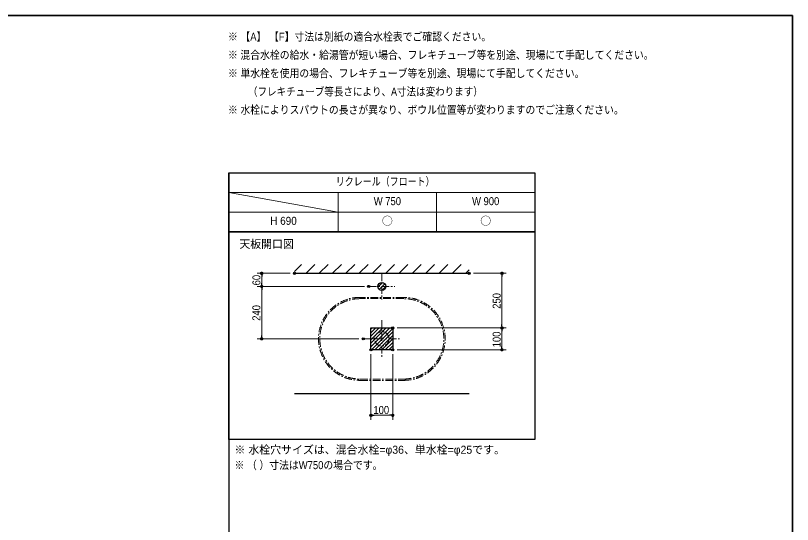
# Model space of a CAD drawing. Units: millimetres, scale not verified. Extents: x -6062 to 6062, y -3045 to 3045.
# Drawn here: x -1344 to 2212, y 440 to 2770 of the extents above; entities that cross this region are included whole.
import ezdxf
from ezdxf.enums import TextEntityAlignment as Align

# ---------------------------------------------------------------- set-up
doc = ezdxf.new("R2010")
doc.units = ezdxf.units.MM
doc.header["$LTSCALE"] = 20
doc.header["$PDMODE"] = 32
doc.header["$PDSIZE"] = 10
doc.linetypes.add('USER1', pattern=[2.91, 1.76, -0.4, 0.35, -0.4])
for name, color, linetype, lineweight in [('0-0_1図面枠', 7, 'Continuous', 20), ('0-3_2寸法-1', 7, 'Continuous', 15), ('0-4_0', 7, 'Continuous', 25), ('0-8_3一般', 7, 'Continuous', 15)]:
    doc.layers.add(name, color=color, linetype=linetype, lineweight=lineweight)
doc.layers.add('0-5_Defpoints', color=7, linetype='Continuous')
doc.styles.add('ＭＳ Ｐゴシック', font='')
doc.styles.get('ＭＳ Ｐゴシック').set_extended_font_data('MS PGothic')

# ---------------------------------------------------------------- blocks, each defined once
blk = doc.blocks.new('グループ-4')
at = {"layer": '0-0_1図面枠', "lineweight": 30}
blk.add_line((28400, 41000), (28400, -48600), dxfattribs=at)
at = {"layer": '0-0_1図面枠', "lineweight": 15}
for p, q in [((56400, 39200), (28400, 39200)), ((28400, 39200), (38400, 37400)), ((38400, 35600), (38400, 39200)), ((47400, 35600), (47400, 39200)), ((28400, 37400), (56400, 37400))]:
    blk.add_line(p, q, dxfattribs=at)
at = {"layer": '0-0_1図面枠', "lineweight": 30}
for points in [[(28400, 41000), (56400, 41000), (56400, 35600), (28400, 35600)], [(28400, 35600), (56400, 35600), (56400, 16600), (28400, 16600)]]:
    blk.add_lwpolyline(points, close=True, dxfattribs=at)
blk = doc.blocks.new('_Dot')
at = {"layer": '0-4_0'}
blk.add_line((-10, 0), (-20, 0), dxfattribs=at)
for points in [[(0, 0), (-10, 0), (-9.92, 1.25)], [(0, 0), (-9.92, -1.25), (-10, 0)], [(0, 0), (-9.92, 1.25), (-9.69, 2.49)], [(0, 0), (-9.69, -2.49), (-9.92, -1.25)], [(0, 0), (-9.69, 2.49), (-9.3, 3.68)], [(0, 0), (-9.3, -3.68), (-9.69, -2.49)], [(0, 0), (-9.3, 3.68), (-8.76, 4.82)], [(0, 0), (-8.76, -4.82), (-9.3, -3.68)], [(0, 0), (-8.76, 4.82), (-8.09, 5.88)], [(0, 0), (-8.09, -5.88), (-8.76, -4.82)], [(0, 0), (-8.09, 5.88), (-7.29, 6.85)], [(0, 0), (-7.29, -6.85), (-8.09, -5.88)], [(0, 0), (-7.29, 6.85), (-6.37, 7.71)], [(0, 0), (-6.37, -7.71), (-7.29, -6.85)], [(0, 0), (-6.37, 7.71), (-5.36, 8.44)], [(0, 0), (-5.36, -8.44), (-6.37, -7.71)], [(0, 0), (-5.36, 8.44), (-4.26, 9.05)], [(0, 0), (-4.26, -9.05), (-5.36, -8.44)], [(0, 0), (-4.26, 9.05), (-3.09, 9.51)], [(0, 0), (-3.09, -9.51), (-4.26, -9.05)], [(0, 0), (-3.09, 9.51), (-1.87, 9.82)], [(0, 0), (-1.87, -9.82), (-3.09, -9.51)], [(0, 0), (-1.87, 9.82), (-0.63, 9.98)], [(0, 0), (-0.63, -9.98), (-1.87, -9.82)], [(0, 0), (-0.63, 9.98), (0.63, 9.98)], [(0, 0), (0.63, -9.98), (-0.63, -9.98)], [(0, 0), (0.63, 9.98), (1.87, 9.82)], [(0, 0), (1.87, 9.82), (3.09, 9.51)], [(0, 0), (3.09, 9.51), (4.26, 9.05)], [(0, 0), (4.26, 9.05), (5.36, 8.44)], [(0, 0), (5.36, 8.44), (6.37, 7.71)], [(0, 0), (6.37, 7.71), (7.29, 6.85)], [(0, 0), (7.29, 6.85), (8.09, 5.88)], [(0, 0), (8.09, 5.88), (8.76, 4.82)], [(0, 0), (8.76, 4.82), (9.3, 3.68)], [(0, 0), (9.3, 3.68), (9.69, 2.49)], [(0, 0), (9.69, 2.49), (9.92, 1.25)], [(0, 0), (9.92, 1.25), (10, 0)], [(0, 0), (1.87, -9.82), (0.63, -9.98)], [(0, 0), (3.09, -9.51), (1.87, -9.82)], [(0, 0), (4.26, -9.05), (3.09, -9.51)], [(0, 0), (5.36, -8.44), (4.26, -9.05)], [(0, 0), (6.37, -7.71), (5.36, -8.44)], [(0, 0), (7.29, -6.85), (6.37, -7.71)], [(0, 0), (8.09, -5.88), (7.29, -6.85)], [(0, 0), (8.76, -4.82), (8.09, -5.88)], [(0, 0), (9.3, -3.68), (8.76, -4.82)], [(0, 0), (9.69, -2.49), (9.3, -3.68)], [(0, 0), (9.92, -1.25), (9.69, -2.49)], [(0, 0), (10, 0), (9.92, -1.25)]]:
    blk.add_solid(points, dxfattribs=at)
blk = doc.blocks.new('グループ-2')
at = {"layer": '0-0_1図面枠', "lineweight": 35}
blk.add_lwpolyline([(-80000, 55400), (80000, 55400), (80000, -55400), (-80000, -55400)], close=True, dxfattribs=at)

msp = doc.modelspace()

# ---------------------------------------------------------------- linework, layer by layer
at = {"layer": '0-3_2寸法-1'}
for p, q in [((-87.5, 1590), (-237.5, 1590)), ((-217.5, 1545.01), (-217.5, 1574.99)), ((752.5, 1590), (902.5, 1590)), ((882.5, 1355.01), (882.5, 1574.99)), ((252.5, 1530), (-237.5, 1530)), ((252.5, 1530), (-237.5, 1530)), ((-217.5, 1514.99), (-217.5, 1305.01)), ((402.5, 1340), (902.5, 1340)), ((402.5, 1340), (902.5, 1340)), ((882.5, 1255.01), (882.5, 1324.99)), ((227.5, 1290), (-237.5, 1290)), ((282.5, 1220), (282.5, 920)), ((382.5, 1220), (382.5, 920)), ((402.5, 1240), (902.5, 1240)), ((367.49, 940), (297.51, 940))]:
    msp.add_line(p, q, dxfattribs=at)
at = {"layer": '0-5_Defpoints'}
for p in [(-217.5, 1590), (-67.5, 1590), (732.5, 1590), (882.5, 1590), (272.5, 1530), (382.5, 1340), (882.5, 1340), (-217.5, 1290), (247.5, 1290), (282.5, 1240), (382.5, 1240), (282.5, 940)]:
    msp.add_point(p, dxfattribs=at)
at = {"layer": '0-8_3一般'}
for p, q in [((-67.5, 1598.08), (-35.58, 1630)), ((-14.62, 1590), (25.38, 1630)), ((46.34, 1590), (86.34, 1630)), ((107.3, 1590), (147.3, 1630)), ((168.26, 1590), (208.26, 1630)), ((229.22, 1590), (269.22, 1630)), ((290.18, 1590), (330.18, 1630)), ((351.14, 1590), (391.14, 1630)), ((412.1, 1590), (452.1, 1630)), ((473.06, 1590), (513.06, 1630)), ((534.02, 1590), (574.02, 1630)), ((594.98, 1590), (634.98, 1630)), ((655.94, 1590), (695.94, 1630)), ((716.9, 1590), (732.5, 1605.6)), ((314.94, 1526.44), (336.09, 1547.59)), ((320.82, 1516.32), (346.14, 1541.64)), ((332.56, 1512.06), (350.5, 1530)), ((282.5, 1334), (288.5, 1340)), ((282.5, 1318), (304.5, 1340)), ((282.5, 1302), (320.5, 1340)), ((282.5, 1286), (336.5, 1340)), ((282.5, 1270), (352.5, 1340)), ((282.5, 1254), (368.5, 1340)), ((284.5, 1240), (382.5, 1338)), ((300.5, 1240), (382.5, 1322)), ((316.5, 1240), (382.5, 1306)), ((332.5, 1240), (382.5, 1290)), ((348.5, 1240), (382.5, 1274)), ((364.5, 1240), (382.5, 1258)), ((380.5, 1240), (382.5, 1242))]:
    msp.add_line(p, q, dxfattribs=at)
at = {"layer": '0-8_3一般', "lineweight": 30}
for p, q in [((-67.5, 1590), (732.5, 1590)), ((-67.5, 1040), (732.5, 1040))]:
    msp.add_line(p, q, dxfattribs=at)
at = {"layer": '0-8_3一般', "linetype": 'USER1'}
for p, q in [((332.5, 1590), (332.5, 1470)), ((272.5, 1530), (392.5, 1530)), ((432.5, 1480), (232.5, 1480)), ((432.5, 1474), (232.5, 1474)), ((332.5, 1375), (332.5, 1205)), ((247.5, 1290), (417.5, 1290)), ((232.5, 1106), (432.5, 1106)), ((232.5, 1100), (432.5, 1100))]:
    msp.add_line(p, q, dxfattribs=at)
at = {"layer": '0-8_3一般', "lineweight": 30}
msp.add_lwpolyline([(282.5, 1340), (382.5, 1340), (382.5, 1240), (282.5, 1240)], close=True, dxfattribs=at)
msp.add_circle((332.5, 1530), 18, dxfattribs=at)
at = {"layer": '0-8_3一般', "linetype": 'USER1'}
msp.add_circle((332.5, 1290), 33, dxfattribs=at)
for centre, radius, start, end in [((232.5, 1290), 190, 90, 270), ((232.5, 1290), 184, 90, 270), ((432.5, 1290), 190, 270, 90), ((432.5, 1290), 184, 270, 90)]:
    msp.add_arc(centre, radius, start, end, dxfattribs=at)

# ---------------------------------------------------------------- block references
at = {"layer": '0-0_1図面枠', "xscale": 0.05, "yscale": 0.05}
for name in ['グループ-2', 'グループ-4']:
    msp.add_blockref(name, (-1787.5, 0), dxfattribs=at)
at = {"layer": '0-3_2寸法-1', "xscale": 0.7503418, "yscale": 0.7503418}
for p, rotation in [((-217.5, 1590), 90), ((882.5, 1590), 90), ((-217.5, 1530), 270), ((-217.5, 1530), 90), ((882.5, 1340), 270), ((882.5, 1340), 90), ((-217.5, 1290), 270), ((882.5, 1240), 270), ((282.5, 940), 180)]:
    msp.add_blockref('_Dot', p, dxfattribs=dict(at, rotation=rotation))
msp.add_blockref('_Dot', (382.5, 940), dxfattribs=at)

# ---------------------------------------------------------------- texts
at = {"layer": '0-0_1図面枠', "style": 'ＭＳ Ｐゴシック'}
for s, height, width, p in [('※ 【A】 【F】寸法は別紙の適合水栓表でご確認ください。', 36.69, 0.9, (-372.1, 2643.86)), ('※ 混合水栓の給水・給湯管が短い場合、フレキチューブ等を別途、現場にて手配してください。', 36.69, 0.9, (-372.1, 2560.17)), ('※ 単水栓を使用の場合、フレキチューブ等を別途、現場にて手配してください。', 36.66, 0.9, (-372.1, 2476.24)), ('\u3000\u3000（フレキチューブ等長さにより、A寸法は変わります）', 36.69, 0.85, (-367.5, 2392.3)), ('※ 水栓によりスパウトの長さが異なり、ボウル位置等が変わりますのでご注意ください。', 36.66, 0.9, (-372.1, 2308.98)), ('リクレール（フロート）', 36.69, 0.8, (121.75, 1980.74)), ('W 750', 36.66, 0.9, (295.55, 1890.95)), ('W 900', 36.66, 0.9, (745.55, 1890.95)), ('H 690', 36.66, 0.95, (-178.49, 1800.95)), ('※ （ ）寸法はW750の場合です。', 36.69, 0.9, (-342.1, 682.55))]:
    msp.add_text(s, height=height, dxfattribs=dict(at, width=width)).set_placement(p, align=Align.BOTTOM_LEFT)
for s, p in [('○', (332.91, 1800.46)), ('○', (782.91, 1800.46)), ('天板開口図', (-320, 1694.84)), ('※ 水栓穴サイズは、混合水栓=φ36、単水栓=φ25です。', (-342.1, 753.08))]:
    msp.add_text(s, height=36.66, dxfattribs=at).set_placement(p, align=Align.BOTTOM_LEFT)
at = {"layer": '0-3_2寸法-1', "style": 'ＭＳ Ｐゴシック', "width": 0.9}
for s, p in [('60', (-212.54, 1534.92)), ('250', (887.46, 1427.72)), ('240', (-212.54, 1372.72)), ('100', (887.46, 1251.39))]:
    msp.add_text(s, height=36.66, rotation=90, dxfattribs=at).set_placement(p, align=Align.BOTTOM_LEFT)
msp.add_text('100', height=36.66, dxfattribs=at).set_placement((293.89, 935.04), align=Align.BOTTOM_LEFT)

doc.saveas('drawing.dxf')
